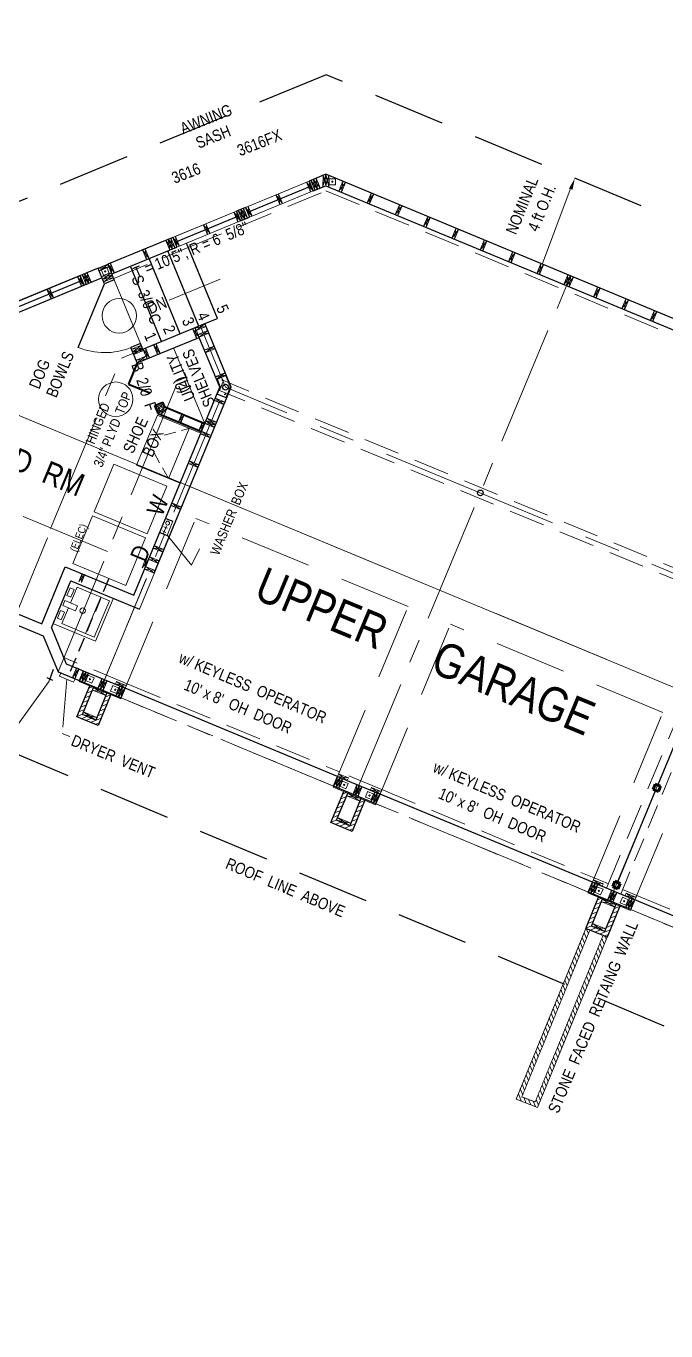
# Model space of a CAD drawing. Header units: inches. Extents: x 279 to 11006, y 233 to 7807.
# Drawn here: x 3636 to 3970, y 1346 to 2027 of the extents above; entities that cross this region are included whole.
import ezdxf

# ---------------------------------------------------------------- set-up
doc = ezdxf.new("R2010")
doc.units = ezdxf.units.IN
doc.header["$MEASUREMENT"] = 0
doc.linetypes.add('CENTER', pattern=[2, 1.25, -0.25, 0.25, -0.25])
doc.linetypes.add('HIDDEN', pattern=[0.375, 0.25, -0.125])
for name, color, linetype, lineweight in [('APPLIANCES', 7, 'Continuous', 9), ('BUILT-INS', 6, 'Continuous', 9), ('CONCRETE', 7, 'Continuous', 20), ('DOORS', 7, 'Continuous', 30), ('FOUNDATION', 7, 'HIDDEN', 20), ('GRID', 1, 'CENTER', 20), ('INT WALLS', 7, 'Continuous', 40), ('LAYOUT', 6, 'Continuous', 9), ('MASONRY', 16, 'HIDDEN', 30), ('MILLWORK', 7, 'Continuous', 20), ('PLUMBING', 7, 'Continuous', 20), ('ROOF BEAMS', 3, 'HIDDEN', 30), ('ROOFLINE', 7, 'HIDDEN', 30), ('STEEL', 5, 'Continuous', 9), ('WALL FRAMING', 7, 'Continuous', 30), ('WINDOWS', 5, 'Continuous', 30)]:
    doc.layers.add(name, color=color, linetype=linetype, lineweight=lineweight)
for name, color, linetype in [('LLFOUND', 7, 'Continuous'), ('LLMECH_EQUIP', 7, 'Continuous'), ('LLPLUMBING', 102, 'Continuous'), ('STAIRS', 7, 'Continuous'), ('TEXT', 250, 'Continuous'), ('WALLS', 5, 'Continuous')]:
    doc.layers.add(name, color=color, linetype=linetype)
doc.styles.add('ARCHENT', font='technical.ttf', dxfattribs={"height": 6})
doc.styles.add('ARCHENTLTD', font='technical.ttf', dxfattribs={"height": 0.1875})
doc.dimstyles.new('ARCHENTLTD', dxfattribs={"dimscale": 0.05, "dimtxt": 0.1875, "dimasz": 3, "dimexe": 9, "dimexo": 1, "dimgap": 2.5, "dimtad": 0, "dimdec": 1, "dimzin": 1, "dimdsep": 46, "dimlunit": 4, "dimtxsty": 'ARCHENTLTD', "dimblk": 'ARCHTICK', "dimcen": 6, "dimclrd": 256, "dimclre": 256, "dimclrt": 256, "dimaunit": 1, "dimadec": 0, "dimazin": 0, "dimtfac": 1, "dimtdec": 1, "dimtofl": 0, "dimtmove": 1, "dimatfit": 3, "dimldrblk": 'ARCHTICK', "dimfxl": 1, "dimfrac": 2, "dimtolj": 1, "dimtzin": 0, "dimlwd": 9, "dimlwe": 9, "dimarcsym": 0})
pattern_1 = [(292.444006, (16220.7924, 5792.8756), (1.73297453, 0.71583818), [])]

# ---------------------------------------------------------------- blocks, each defined once
blk = doc.blocks.new('_ArchTick')
at = {"color": 0, "linetype": 'ByBlock', "const_width": 0.15}
blk.add_lwpolyline([(-0.5, -0.5), (0.5, 0.5)], dxfattribs=at)

msp = doc.modelspace()

# ---------------------------------------------------------------- hatches: boundary and pattern name
at = {"layer": 'MASONRY', "lineweight": 9, "ltscale": 75}
h = msp.add_hatch(dxfattribs=at)
h.set_pattern_fill('ANSI31', color=256, scale=15, angle=22.5, style=0)
h.set_pattern_definition([(22.5, (10613.4843, -10186.3128), (0.71753144, -1.73227412), [])])
h.paths.add_polyline_path([(3678.19, 1678.6), (3680.62, 1678.59), (3673.81, 1661.88), (3662.71, 1666.45), (3669.59, 1683.15), (3671.32, 1681.42), (3665.65, 1667.68), (3672.58, 1664.82)])
h = msp.add_hatch(dxfattribs=at)
h.set_pattern_fill('ANSI31', color=256, scale=15, angle=22.5, style=0)
h.set_pattern_definition([(22.5, (10746.095, -10241.4817), (0.71753144, -1.73227412), [])])
h.paths.add_polyline_path([(3810.8, 1623.43), (3813.23, 1623.43), (3806.42, 1606.71), (3795.32, 1611.28), (3802.2, 1627.98), (3803.93, 1626.25), (3798.26, 1612.51), (3805.19, 1609.65)])
h = msp.add_hatch(dxfattribs=at)
h.set_pattern_fill('ANSI31', color=256, scale=15, angle=22.5, style=0)
h.set_pattern_definition([(22.5, (10879.0685, -10296.7516), (0.71753144, -1.73227412), [])])
h.paths.add_polyline_path([(3943.77, 1568.16), (3946.2, 1568.16), (3939.39, 1551.44), (3928.3, 1556.01), (3935.18, 1572.71), (3936.9, 1570.98), (3931.23, 1557.24), (3938.16, 1554.38)])
at = {"layer": 'MASONRY', "linetype": 'Continuous', "lineweight": 9, "ltscale": 150}
h = msp.add_hatch(dxfattribs=at)
h.set_pattern_fill('ANSI31', color=256, scale=15, angle=67.5, style=0)
h.set_pattern_definition(pattern_1)
h.paths.add_polyline_path([(3925.57, 1523.48), (3927.65, 1522.61), (3939.39, 1551.44), (3937.31, 1552.3)])
h.paths.add_polyline_path([(3916.57, 1527.26), (3918.71, 1526.36), (3930.44, 1555.13), (3928.3, 1556.01)])
h = msp.add_hatch(dxfattribs=at)
h.set_pattern_fill('ANSI31', color=256, scale=15, angle=67.5, style=0)
h.set_pattern_definition(pattern_1)
h.paths.add_polyline_path([(3901.93, 1465.43), (3894.94, 1468.09), (3918.71, 1526.36), (3916.57, 1527.26), (3891.92, 1466.83), (3903.18, 1462.54), (3927.65, 1522.61), (3925.57, 1523.48)])
at = {"layer": 'WALL FRAMING', "lineweight": 9, "ltscale": 150}
for points in [[(3795.72, 1945.83, 1), (3796.35, 1945.83, 1)], [(3677.64, 1898.76, 1), (3677.4, 1899.34, 1)], [(3669.26, 1686.12, 1), (3669.89, 1686.12, 1)], [(3682.47, 1680.63, 1), (3683.1, 1680.63, 1)], [(3801.87, 1630.95, 1), (3802.5, 1630.95, 1)], [(3815.08, 1625.46, 1), (3815.71, 1625.46, 1)], [(3934.85, 1575.68, 1), (3935.47, 1575.68, 1)], [(3948.06, 1570.18, 1), (3948.69, 1570.18, 1)]]:
    msp.add_hatch(color=256, dxfattribs=at).paths.add_polyline_path(points)

# ---------------------------------------------------------------- linework, layer by layer
at = {"layer": 'APPLIANCES', "ltscale": 50}
for p, q in [((3671.73, 1773.49), (3682.04, 1798.44)), ((3699.43, 1761.97), (3709.74, 1786.92)), ((3660.58, 1746.54), (3670.89, 1771.49)), ((3688.29, 1735.02), (3698.59, 1759.97))]:
    msp.add_line(p, q, dxfattribs=at)
at = {"layer": 'BUILT-INS', "linetype": 'Continuous', "ltscale": 10}
for p, q in [((3693.89, 1797.85), (3704.73, 1823.99)), ((3710.48, 1790.98), (3721.35, 1817.09))]:
    msp.add_line(p, q, dxfattribs=at)
at = {"layer": 'BUILT-INS', "linetype": 'Continuous', "lineweight": 9, "ltscale": 25}
for p, q in [((3727.4, 1814.59), (3704.68, 1824)), ((3716.57, 1788.45), (3693.85, 1797.87))]:
    msp.add_line(p, q, dxfattribs=at)
at = {"layer": 'BUILT-INS', "linetype": 'HIDDEN', "lineweight": 9, "ltscale": 25}
for p, q in [((3699.31, 1810.92), (3721.35, 1817.09)), ((3710.48, 1790.98), (3699.31, 1810.92))]:
    msp.add_line(p, q, dxfattribs=at)
at = {"layer": 'DOORS', "ltscale": 25}
msp.add_line((3663.37, 1859.37), (3677.2, 1892.6), dxfattribs=at)
at = {"layer": 'DOORS', "linetype": 'HIDDEN', "lineweight": 9, "ltscale": 150}
for p, q in [((3687.97, 1681.44), (3724.78, 1770.11)), ((3835.63, 1724.03), (3724.82, 1770.09)), ((3798.81, 1635.37), (3835.63, 1724.03)), ((3820.98, 1626.16), (3857.79, 1714.82)), ((3968.56, 1668.78), (3857.79, 1714.82)), ((3953.92, 1570.91), (3999.93, 1681.73)), ((3931.75, 1580.12), (3968.56, 1668.78))]:
    msp.add_line(p, q, dxfattribs=at)
at = {"layer": 'DOORS', "linetype": 'Continuous', "ltscale": 150}
for p, q in [((3798.78, 1635.39), (3687.97, 1681.44)), ((3931.75, 1580.12), (3820.94, 1626.17)), ((4064.73, 1524.85), (3953.92, 1570.91))]:
    msp.add_line(p, q, dxfattribs=at)
at = {"layer": 'DOORS', "color": 7, "linetype": 'Continuous', "lineweight": 20, "ltscale": 7.5}
for centre in [(3684.86, 1875.85), (3683.02, 1832.29)]:
    msp.add_circle(centre, 9, dxfattribs=at)
at = {"layer": 'DOORS', "lineweight": 9, "ltscale": 75}
msp.add_arc((3677.2, 1892.6), 36, 247.39715, 292.39715, dxfattribs=at)
at = {"layer": 'FOUNDATION', "lineweight": 20, "ltscale": 75}
for p, q in [((3720.86, 1911.42), (3792.69, 1941.07)), ((3792.69, 1941.07), (4009.18, 1851.08)), ((3688.93, 1683.75), (3655.9, 1697.48)), ((3687.97, 1681.44), (3688.93, 1683.75)), ((3798.78, 1635.39), (3799.74, 1637.7)), ((3821.9, 1628.48), (3799.74, 1637.7)), ((3820.94, 1626.17), (3821.9, 1628.48)), ((3931.75, 1580.12), (3932.71, 1582.43)), ((3931.8, 1580.1), (3932.76, 1582.41)), ((3932.71, 1582.43), (3940.1, 1579.36)), ((3954.88, 1573.21), (3947.49, 1576.28)), ((3948.84, 1573.02), (3949.41, 1574.4)), ((3953.92, 1570.91), (3954.88, 1573.21)), ((3953.92, 1570.91), (3954.88, 1573.21))]:
    msp.add_line(p, q, dxfattribs=at)
at = {"layer": 'FOUNDATION', "linetype": 'HIDDEN', "lineweight": 9, "ltscale": 75}
for p, q in [((3682.01, 1895.38), (3720.86, 1911.42)), ((3939.14, 1577.05), (4028.53, 1792.11)), ((3688.93, 1683.75), (3799.74, 1637.7)), ((3821.9, 1628.48), (3932.71, 1582.43)), ((3954.88, 1573.21), (4065.69, 1527.16))]:
    msp.add_line(p, q, dxfattribs=at)
at = {"layer": 'FOUNDATION', "ltscale": 50}
msp.add_line((3946.53, 1573.98), (4037.2, 1792.11), dxfattribs=at)
at = {"layer": 'FOUNDATION', "lineweight": 20, "ltscale": 50}
for p, q in [((3685.86, 1676.36), (3796.67, 1630.31)), ((3818.83, 1621.1), (3929.64, 1575.04)), ((3951.81, 1565.83), (4062.62, 1519.77))]:
    msp.add_line(p, q, dxfattribs=at)
at = {"layer": 'FOUNDATION', "lineweight": 20, "ltscale": 1.5}
for p, q in [((3894.94, 1468.09), (3930.44, 1555.13)), ((3937.31, 1552.3), (3901.93, 1465.43)), ((3901.93, 1465.43), (3894.94, 1468.09))]:
    msp.add_line(p, q, dxfattribs=at)
at = {"layer": 'FOUNDATION', "color": 7, "linetype": 'Continuous', "lineweight": 9, "ltscale": 25}
msp.add_solid([(3919.51, 1942.3), (3922.6, 1947.54), (3921.37, 1941.58)], dxfattribs=at)
at = {"layer": 'GRID', "ltscale": 50}
for p, q in [((3623.25, 1879.78), (3792.7, 1949.72)), ((3792.7, 1949.72), (4009.18, 1859.74)), ((3685.95, 1853.76), (3727, 1870.71)), ((3740.29, 1838.6), (3727, 1870.71)), ((3542.41, 1809.38), (3678.76, 1752.79)), ((3652.85, 1690.09), (4103.25, 1502.88)), ((3907.48, 1584.25), (3918.56, 1579.64)), ((3918.56, 1579.64), (3929.64, 1575.04))]:
    msp.add_line(p, q, dxfattribs=at)
at = {"layer": 'GRID', "linetype": 'CENTER', "lineweight": 20, "ltscale": 50}
for p, q in [((3807.75, 1625.7), (3920.37, 1896.66)), ((3648.94, 1764.72), (3685.95, 1853.76)), ((3940.72, 1570.43), (3942.84, 1575.51))]:
    msp.add_line(p, q, dxfattribs=at)
at = {"layer": 'GRID', "ltscale": 75}
for p, q in [((3942.83, 1575.51), (4071.77, 1885.71)), ((4326.42, 1595), (3740.29, 1838.6))]:
    msp.add_line(p, q, dxfattribs=at)
at = {"layer": 'GRID', "linetype": 'CENTER', "lineweight": 9, "ltscale": 50}
for p, q in [((3652.94, 1689.99), (3718.11, 1847.76)), ((3675.12, 1680.83), (3740.29, 1838.6)), ((3675.14, 1680.88), (3740.29, 1838.6)), ((3623.84, 1702.16), (3649.29, 1764.42))]:
    msp.add_line(p, q, dxfattribs=at)
at = {"layer": 'INT WALLS', "ltscale": 75}
for p, q in [((3694.25, 1851.23), (3689.65, 1840.15)), ((3689.65, 1840.15), (3700.73, 1835.55)), ((3708.56, 1828.33), (3729.5, 1819.68)), ((3705.11, 1824.88), (3727.78, 1815.52))]:
    msp.add_line(p, q, dxfattribs=at)
at = {"layer": 'INT WALLS', "ltscale": 50}
msp.add_line((3703.4, 1829.05), (3707.56, 1830.76), dxfattribs=at)
at = {"layer": 'INT WALLS', "linetype": 'Continuous', "ltscale": 25}
for p, q in [((3705.11, 1824.88), (3703.4, 1829.05)), ((3708.56, 1828.33), (3707.56, 1830.76))]:
    msp.add_line(p, q, dxfattribs=at)
at = {"layer": 'LAYOUT', "color": 6, "linetype": 'CENTER', "lineweight": 5, "ltscale": 250}
for p, q in [((1688.03, 2631.06), (3956.97, 1689.05)), ((3241.82, 1985.96), (4783.42, 1345.93))]:
    msp.add_line(p, q, dxfattribs=at)
at = {"layer": 'LLFOUND', "color": 5, "linetype": 'Continuous'}
for p, q in [((3740.48, 1844.66), (3735.9, 1842.77)), ((3735.9, 1842.77), (3737.6, 1838.65)), ((3740.48, 1844.66), (3742.97, 1838.59)), ((3736.04, 1834.91), (3737.6, 1838.65)), ((3740.64, 1833.03), (3736.04, 1834.91)), ((3740.63, 1833.01), (3742.97, 1838.59))]:
    msp.add_line(p, q, dxfattribs=at)
at = {"layer": 'LLFOUND', "color": 5, "linetype": 'Continuous', "const_width": 0.5}
for points in [[(3738.67, 1842.56, -1), (3738.86, 1842.1, -1)], [(3739.97, 1835.1, -1), (3740.16, 1834.64, -1)]]:
    msp.add_lwpolyline(points, format="xyb", close=True, dxfattribs=at)
at = {"layer": 'LLMECH_EQUIP', "linetype": 'HIDDEN', "ltscale": 30}
msp.add_line((3679.41, 1738.71), (3658.36, 1687.87), dxfattribs=at)
at = {"layer": 'LLMECH_EQUIP', "linetype": 'Continuous', "lineweight": 20, "ltscale": 25}
for p, q in [((3654.39, 1689.45), (3653.66, 1687.68)), ((3653.66, 1687.68), (3661.05, 1684.62)), ((3661.78, 1686.39), (3661.05, 1684.62))]:
    msp.add_line(p, q, dxfattribs=at)
at = {"layer": 'LLPLUMBING', "color": 5, "linetype": 'Continuous', "lineweight": 9, "ltscale": 175}
for p, q in [((3708.19, 1765.67), (3710.04, 1764.92)), ((3708.74, 1764.37), (3709.49, 1766.22)), ((3707.34, 1763.52), (3709.19, 1762.77)), ((3707.89, 1762.21), (3708.64, 1764.07))]:
    msp.add_line(p, q, dxfattribs=at)
at = {"layer": 'LLPLUMBING', "color": 5, "linetype": 'Continuous', "ltscale": 175}
for p, q in [((3709.12, 1770.11), (3712.82, 1768.58)), ((3706.06, 1762.72), (3709.81, 1761.17))]:
    msp.add_line(p, q, dxfattribs=at)
at = {"layer": 'LLPLUMBING', "color": 5, "linetype": 'Continuous', "lineweight": 20, "ltscale": 175}
msp.add_line((3709.81, 1761.17), (3712.82, 1768.59), dxfattribs=at)
at = {"layer": 'LLPLUMBING', "color": 5, "linetype": 'Continuous', "lineweight": 30, "ltscale": 25}
for p, q in [((3650.41, 1691.26), (3648.2, 1685.2)), ((3647.03, 1686.99), (3650.1, 1685.69))]:
    msp.add_line(p, q, dxfattribs=at)
at = {"layer": 'LLPLUMBING', "color": 5, "linetype": 'Continuous', "lineweight": 9, "ltscale": 175}
msp.add_circle((3710.09, 1767.63), 1, dxfattribs=at)
at = {"layer": 'MASONRY', "linetype": 'Continuous', "lineweight": 30, "ltscale": 1.5}
for p, q in [((3662.71, 1666.45), (3669.42, 1682.72)), ((3680.43, 1678.14), (3673.81, 1661.88)), ((3673.81, 1661.88), (3662.71, 1666.45)), ((3795.32, 1611.28), (3802.02, 1627.54)), ((3813.04, 1622.96), (3806.42, 1606.71)), ((3806.42, 1606.71), (3795.32, 1611.28)), ((3928.3, 1556.01), (3935, 1572.27)), ((3946.01, 1567.69), (3939.39, 1551.44)), ((3939.39, 1551.44), (3928.3, 1556.01))]:
    msp.add_line(p, q, dxfattribs=at)
at = {"layer": 'MASONRY', "linetype": 'Continuous', "lineweight": 20, "ltscale": 1.5}
for p, q in [((3891.92, 1466.83), (3928.3, 1556.01)), ((3939.39, 1551.44), (3903.18, 1462.54)), ((3903.18, 1462.54), (3891.92, 1466.83))]:
    msp.add_line(p, q, dxfattribs=at)
at = {"layer": 'MILLWORK', "ltscale": 50}
msp.add_line((3729.5, 1819.68), (3713.2, 1859.06), dxfattribs=at)
at = {"layer": 'MILLWORK', "ltscale": 75}
for p, q in [((3682.04, 1798.44), (3709.74, 1786.92)), ((3670.89, 1771.49), (3698.59, 1759.97)), ((3671.73, 1773.49), (3699.43, 1761.97)), ((3660.58, 1746.54), (3688.29, 1735.02))]:
    msp.add_line(p, q, dxfattribs=at)
at = {"layer": 'PLUMBING', "linetype": 'Continuous', "lineweight": 9, "ltscale": 0.25}
for p, q in [((3659.62, 1737.44), (3679.44, 1729.21)), ((3659.37, 1726.02), (3662.86, 1734.26)), ((3662.86, 1734.26), (3679.78, 1727.09)), ((3654.82, 1715.27), (3658.3, 1723.47)), ((3675.31, 1728.99), (3667.27, 1710)), ((3679.78, 1727.09), (3671.74, 1708.11)), ((3681.76, 1728.06), (3672.39, 1705.92)), ((3672.39, 1705.92), (3650.24, 1715.29)), ((3671.74, 1708.11), (3654.82, 1715.27))]:
    msp.add_line(p, q, dxfattribs=at)
at = {"layer": 'PLUMBING', "lineweight": 9, "ltscale": 12}
for points in [[(3659.57, 1729.04), (3657.59, 1729.88), (3659.27, 1733.83), (3661.25, 1733)], [(3661.95, 1721.82), (3655.36, 1724.61), (3656.48, 1727.24), (3663.07, 1724.45)], [(3654.55, 1717.18), (3652.57, 1718.02), (3654.25, 1721.97), (3656.22, 1721.13)]]:
    msp.add_lwpolyline(points, close=True, dxfattribs=at)
at = {"layer": 'PLUMBING', "linetype": 'Continuous', "lineweight": 9, "ltscale": 0.25}
msp.add_circle((3665.77, 1721.89), 1.43, dxfattribs=at)
at = {"layer": 'ROOF BEAMS', "lineweight": 20, "ltscale": 75}
for p, q in [((3737.16, 1836.92), (3739.28, 1842.01)), ((4142.04, 1674.61), (3739.27, 1842)), ((4139.94, 1669.52), (3737.16, 1836.92))]:
    msp.add_line(p, q, dxfattribs=at)
at = {"layer": 'ROOFLINE', "linetype": 'HIDDEN', "ltscale": 150}
for p, q in [((3792.76, 2001.68), (3619.15, 1930.05)), ((4009.2, 1911.72), (3792.76, 2001.68)), ((3623.37, 1650.46), (4100.69, 1449.9))]:
    msp.add_line(p, q, dxfattribs=at)
at = {"layer": 'STAIRS', "color": 7, "linetype": 'Continuous', "ltscale": 25}
for p, q in [((3726.38, 1870.45), (3710.19, 1909.74)), ((3736.09, 1874.45), (3719.9, 1913.74)), ((3706.97, 1862.45), (3690.78, 1901.72)), ((3716.68, 1866.45), (3700.49, 1905.73))]:
    msp.add_line(p, q, dxfattribs=at)
at = {"layer": 'STAIRS', "color": 7, "lineweight": 20, "ltscale": 75}
msp.add_line((3696, 1861.43), (3682.26, 1894.7), dxfattribs=at)
at = {"layer": 'STAIRS', "color": 7, "linetype": 'Continuous', "ltscale": 50}
msp.add_line((3729.55, 1871.76), (3736.09, 1874.45), dxfattribs=at)
at = {"layer": 'STEEL', "color": 5, "lineweight": 25, "ltscale": 150}
for p, q in [((3984.58, 1675.95), (3965.86, 1630.91)), ((3964.71, 1628.14), (3944.85, 1580.12))]:
    msp.add_line(p, q, dxfattribs=at)
at = {"layer": 'STEEL', "linetype": 'Continuous', "lineweight": 60, "ltscale": 90}
for p, q in [((3964.6, 1631.42), (3963.47, 1628.64)), ((3964.6, 1631.42), (3963.47, 1628.64)), ((3963.47, 1628.64), (3966.25, 1627.52)), ((3963.47, 1628.64), (3966.25, 1627.52)), ((3967.38, 1630.3), (3964.6, 1631.42)), ((3967.38, 1630.3), (3964.6, 1631.42)), ((3966.25, 1627.52), (3967.38, 1630.3)), ((3966.25, 1627.52), (3967.38, 1630.3)), ((3943.46, 1580.69), (3942.34, 1577.91)), ((3943.46, 1580.69), (3942.34, 1577.91)), ((3946.24, 1579.56), (3943.46, 1580.69)), ((3946.24, 1579.56), (3943.46, 1580.69)), ((3942.34, 1577.91), (3945.12, 1576.78)), ((3942.34, 1577.91), (3945.12, 1576.78)), ((3945.12, 1576.78), (3946.24, 1579.56)), ((3945.12, 1576.78), (3946.24, 1579.56))]:
    msp.add_line(p, q, dxfattribs=at)
at = {"layer": 'STEEL', "lineweight": 30, "ltscale": 75}
for centre in [(3740.29, 1838.6), (3873.29, 1783.37)]:
    msp.add_circle(centre, 1.5, dxfattribs=at)
at = {"layer": 'WALL FRAMING', "lineweight": 9, "ltscale": 150}
for p, q in [((3791.17, 1943.16), (3792.7, 1949.72)), ((3792.68, 1943.78), (3791.19, 1949.1)), ((3794.19, 1949.09), (3792.68, 1943.78)), ((3792.7, 1949.72), (3794.17, 1943.15)), ((3786.05, 1941.03), (3782.57, 1945.54)), ((3783.95, 1946.11), (3784.66, 1940.49)), ((3788.37, 1941.99), (3784.88, 1946.5)), ((3789.75, 1942.56), (3786.27, 1947.07)), ((3786.27, 1947.07), (3786.98, 1941.41)), ((3786.98, 1941.41), (3788.37, 1941.99)), ((3787.65, 1947.64), (3788.37, 1941.99)), ((3802.87, 1945.49), (3799.37, 1940.99)), ((3800.76, 1940.41), (3801.48, 1946.07)), ((3770.11, 1934.45), (3766.62, 1938.96)), ((3768.01, 1939.53), (3768.71, 1933.91)), ((3817.64, 1939.35), (3814.15, 1934.85)), ((3815.53, 1934.27), (3816.26, 1939.93)), ((3748.16, 1925.39), (3744.67, 1929.89)), ((3746.06, 1930.47), (3746.76, 1924.84)), ((3750.47, 1926.34), (3746.98, 1930.85)), ((3751.85, 1926.92), (3748.37, 1931.43)), ((3748.37, 1931.43), (3749.08, 1925.77)), ((3749.75, 1932), (3750.46, 1926.35)), ((3754.17, 1927.84), (3750.69, 1932.35)), ((3752.07, 1932.92), (3752.78, 1927.3)), ((3832.42, 1933.21), (3828.92, 1928.71)), ((3830.31, 1928.13), (3831.03, 1933.79)), ((3845.08, 1921.99), (3845.81, 1927.65)), ((3732.23, 1918.79), (3728.74, 1923.29)), ((3730.13, 1923.87), (3730.83, 1918.24)), ((3847.19, 1927.07), (3843.7, 1922.57)), ((3861.97, 1920.93), (3858.47, 1916.42)), ((3859.86, 1915.85), (3860.58, 1921.5)), ((3712.57, 1910.7), (3709.08, 1915.21)), ((3713.96, 1911.27), (3710.47, 1915.78)), ((3710.47, 1915.78), (3711.18, 1910.13)), ((3711.86, 1916.35), (3712.57, 1910.7)), ((3716.27, 1912.22), (3712.78, 1916.72)), ((3714.17, 1917.29), (3714.87, 1911.67)), ((3876.74, 1914.79), (3873.25, 1910.28)), ((3874.63, 1909.71), (3875.36, 1915.36)), ((3700.5, 1905.71), (3697.01, 1910.22)), ((3698.4, 1910.79), (3699.1, 1905.17)), ((3891.52, 1908.65), (3888.02, 1904.14)), ((3889.41, 1903.57), (3890.13, 1909.22)), ((3673.91, 1900.61), (3679.56, 1901.32)), ((3678.99, 1902.71), (3674.48, 1899.23)), ((3682.45, 1898.26), (3678.96, 1902.77)), ((3680.35, 1903.35), (3681.06, 1897.69)), ((3906.29, 1902.51), (3902.8, 1898)), ((3904.18, 1897.43), (3904.91, 1903.08)), ((3666.59, 1891.68), (3663.1, 1896.19)), ((3664.49, 1896.76), (3665.19, 1891.14)), ((3668.9, 1892.63), (3665.42, 1897.15)), ((3670.29, 1893.21), (3666.8, 1897.72)), ((3666.8, 1897.72), (3667.52, 1892.06)), ((3668.19, 1898.29), (3668.9, 1892.63)), ((3675.68, 1896.3), (3681.34, 1897.01)), ((3680.77, 1898.4), (3676.25, 1894.91)), ((3676.25, 1894.91), (3681.91, 1895.63)), ((3681.34, 1897.01), (3676.83, 1893.53)), ((3920.39, 1896.73), (3916.89, 1892.22)), ((3918.28, 1891.65), (3919, 1897.3)), ((3921.82, 1896.07), (3918.32, 1891.56)), ((3919.71, 1890.99), (3920.43, 1896.64)), ((3650.65, 1885.1), (3647.16, 1889.61)), ((3648.55, 1890.18), (3649.25, 1884.55)), ((3667.52, 1892.06), (3668.9, 1892.63)), ((3935.84, 1890.23), (3932.35, 1885.72)), ((3933.73, 1885.15), (3934.46, 1890.8)), ((3950.62, 1884.08), (3947.12, 1879.58)), ((3948.51, 1879), (3949.23, 1884.66)), ((3965.39, 1877.94), (3961.9, 1873.44)), ((3963.28, 1872.86), (3964, 1878.52)), ((3726.55, 1864.61), (3723.07, 1869.12)), ((3724.45, 1869.69), (3725.16, 1864.06)), ((3724.49, 1869.59), (3730.15, 1870.3)), ((3729.57, 1871.69), (3725.06, 1868.21)), ((3725.92, 1866.14), (3731.57, 1866.85)), ((3731.05, 1868.12), (3726.54, 1864.63)), ((3696.39, 1860.49), (3691.88, 1857.01)), ((3706.25, 1856.17), (3702.77, 1860.67)), ((3704.15, 1861.25), (3704.86, 1855.62)), ((3734.17, 1859.98), (3729.65, 1856.49)), ((3691.31, 1858.4), (3696.96, 1859.11)), ((3691.88, 1857.01), (3697.53, 1857.72)), ((3696.96, 1859.11), (3692.45, 1855.62)), ((3693.69, 1852.63), (3699.34, 1853.34)), ((3698.77, 1854.72), (3694.26, 1851.24)), ((3700.73, 1853.95), (3697.25, 1858.45)), ((3698.63, 1859.03), (3699.34, 1853.4)), ((3729.03, 1858), (3734.69, 1858.71)), ((3739.91, 1846.04), (3735.39, 1842.56)), ((3734.77, 1844.06), (3740.43, 1844.78)), ((3739.64, 1829.44), (3735.15, 1832.93)), ((3703.78, 1828.12), (3708.51, 1828.45)), ((3707.94, 1829.84), (3704.35, 1826.73)), ((3734.57, 1831.55), (3740.22, 1830.83)), ((3718.74, 1824.12), (3715.63, 1820.54)), ((3717.02, 1819.97), (3717.36, 1824.7)), ((3729.48, 1819.68), (3726.37, 1816.1)), ((3727.75, 1815.52), (3728.09, 1820.25)), ((3729.5, 1819.68), (3735.15, 1818.96)), ((3734.57, 1817.57), (3730.08, 1821.06)), ((3730.1, 1821.04), (3735.75, 1820.32)), ((3735.17, 1818.94), (3730.68, 1822.43)), ((3727.15, 1814.17), (3732.8, 1813.45)), ((3732.22, 1812.06), (3727.73, 1815.55)), ((3720.89, 1798.82), (3726.54, 1798.1)), ((3725.97, 1796.71), (3721.47, 1800.2)), ((3716.76, 1774.64), (3712.27, 1778.13)), ((3711.69, 1776.74), (3717.34, 1776.02)), ((3702.49, 1754.49), (3708.13, 1753.77)), ((3707.56, 1752.38), (3703.07, 1755.87)), ((3700.19, 1748.69), (3696.75, 1744.32)), ((3698.13, 1743.74), (3698.8, 1749.26)), ((3703.14, 1741.46), (3698.65, 1744.95)), ((3700.21, 1748.64), (3705.86, 1747.92)), ((3705.28, 1746.54), (3700.79, 1750.03)), ((3666.88, 1740.74), (3663.77, 1737.16)), ((3665.16, 1736.59), (3665.5, 1741.32)), ((3698.07, 1743.57), (3703.72, 1742.85)), ((3663.88, 1691.53), (3660.38, 1687.03)), ((3661.77, 1686.45), (3662.49, 1692.11)), ((3667.56, 1689.99), (3664.06, 1685.48)), ((3666.17, 1690.56), (3665.44, 1684.91)), ((3665.44, 1684.91), (3668.94, 1689.41)), ((3666.83, 1684.33), (3667.56, 1689.99)), ((3677.19, 1685.94), (3673.7, 1681.43)), ((3675.08, 1680.86), (3675.81, 1686.51)), ((3678.6, 1685.36), (3675.11, 1680.86)), ((3676.5, 1680.28), (3677.22, 1685.94)), ((3682.89, 1683.56), (3688.55, 1682.83)), ((3683.47, 1684.94), (3687.97, 1681.44)), ((3685.22, 1682.64), (3684.48, 1676.94)), ((3670.93, 1680.42), (3678.42, 1678.95)), ((3677.85, 1677.57), (3671.5, 1681.81)), ((3686.6, 1682.07), (3683.09, 1677.53)), ((3687.99, 1681.49), (3684.48, 1676.94)), ((3685.88, 1676.41), (3686.6, 1682.07)), ((3666.22, 1669.07), (3672.58, 1664.83)), ((3673.14, 1666.21), (3665.65, 1667.68)), ((3800.16, 1634.81), (3796.67, 1630.31)), ((3798.78, 1635.39), (3798.05, 1629.73)), ((3804.43, 1634.66), (3798.78, 1635.39)), ((3803.86, 1633.28), (3799.35, 1636.77)), ((3799.44, 1629.16), (3800.16, 1634.81)), ((3798.05, 1629.73), (3801.55, 1634.24)), ((3810.17, 1630.51), (3806.68, 1626.01)), ((3808.06, 1625.43), (3808.79, 1631.09)), ((3811.67, 1630.07), (3808.17, 1625.57)), ((3809.56, 1624.99), (3810.28, 1630.65)), ((3815.91, 1628.27), (3821.57, 1627.54)), ((3816.49, 1629.65), (3820.99, 1626.15)), ((3803.53, 1625.25), (3811.03, 1623.78)), ((3810.45, 1622.4), (3804.11, 1626.64)), ((3819.56, 1626.75), (3816.06, 1622.25)), ((3818.17, 1627.33), (3817.45, 1621.67)), ((3817.45, 1621.67), (3820.94, 1626.17)), ((3818.83, 1621.1), (3819.56, 1626.75)), ((3805.75, 1611.04), (3798.26, 1612.51)), ((3798.83, 1613.89), (3805.19, 1609.65)), ((3936.88, 1577.99), (3932.38, 1581.48)), ((3933.14, 1579.54), (3929.64, 1575.04)), ((3931.75, 1580.12), (3931.03, 1574.46)), ((3931.03, 1574.46), (3934.52, 1578.97)), ((3937.46, 1579.37), (3931.8, 1580.1)), ((3932.41, 1573.89), (3933.14, 1579.54)), ((3943.14, 1575.41), (3939.65, 1570.9)), ((3941.03, 1570.33), (3941.76, 1575.98)), ((3944.53, 1574.68), (3941.03, 1570.17)), ((3942.42, 1569.6), (3943.14, 1575.25)), ((3953.92, 1570.91), (3949.41, 1574.4)), ((3936.51, 1569.98), (3944.01, 1568.51)), ((3943.43, 1567.13), (3937.08, 1571.37)), ((3954.49, 1572.29), (3948.84, 1573.02)), ((3952.53, 1571.48), (3949.04, 1566.98)), ((3951.15, 1572.06), (3950.42, 1566.4)), ((3950.42, 1566.4), (3953.92, 1570.91)), ((3951.81, 1565.83), (3952.53, 1571.48)), ((3938.73, 1555.77), (3931.23, 1557.24)), ((3931.81, 1558.62), (3938.16, 1554.38))]:
    msp.add_line(p, q, dxfattribs=at)
at = {"layer": 'WALL FRAMING', "lineweight": 20, "ltscale": 150}
for p, q in [((3791.19, 1949.1), (3791.17, 1943.16)), ((3792.7, 1949.72), (3792.68, 1943.78)), ((3794.19, 1949.09), (3794.17, 1943.15)), ((3663.87, 1685.02), (3664.06, 1685.48)), ((3683.47, 1684.94), (3682.89, 1683.56)), ((3685.68, 1675.95), (3685.88, 1676.41)), ((3796.48, 1629.85), (3796.67, 1630.31)), ((3804.43, 1634.66), (3803.86, 1633.28)), ((3816.49, 1629.65), (3815.91, 1628.27)), ((3818.64, 1620.63), (3818.83, 1621.1)), ((3929.45, 1574.58), (3929.64, 1575.04)), ((3937.46, 1579.37), (3936.88, 1577.99)), ((3954.49, 1572.29), (3953.92, 1570.91)), ((3951.61, 1565.37), (3951.81, 1565.83))]:
    msp.add_line(p, q, dxfattribs=at)
at = {"layer": 'WALL FRAMING', "linetype": 'HIDDEN', "lineweight": 20, "ltscale": 25}
for p, q in [((3784.66, 1940.49), (3782.56, 1945.57)), ((3768.71, 1933.9), (3766.61, 1938.98)), ((3770.1, 1934.48), (3768, 1939.56)), ((3746.76, 1924.84), (3744.66, 1929.92)), ((3754.16, 1927.87), (3752.06, 1932.95)), ((3730.83, 1918.24), (3728.73, 1923.32)), ((3732.22, 1918.81), (3730.12, 1923.89)), ((3716.26, 1912.24), (3714.16, 1917.32)), ((3665.2, 1891.13), (3663.09, 1896.21)), ((3649.25, 1884.55), (3647.15, 1889.63)), ((3650.64, 1885.13), (3648.54, 1890.21))]:
    msp.add_line(p, q, dxfattribs=at)
at = {"layer": 'WALL FRAMING', "lineweight": 20, "ltscale": 75}
for p, q in [((3784.88, 1946.5), (3786.98, 1941.41)), ((3786.27, 1947.07), (3788.37, 1941.99)), ((3787.65, 1947.64), (3789.75, 1942.56)), ((3799.37, 1940.98), (3801.48, 1946.07)), ((3800.76, 1940.41), (3802.87, 1945.49)), ((3814.15, 1934.84), (3816.26, 1939.93)), ((3815.53, 1934.27), (3817.64, 1939.35)), ((3746.98, 1930.85), (3749.08, 1925.77)), ((3748.37, 1931.43), (3750.47, 1926.34)), ((3749.75, 1932), (3751.85, 1926.91)), ((3828.92, 1928.7), (3831.03, 1933.79)), ((3830.31, 1928.12), (3832.42, 1933.21)), ((3843.7, 1922.56), (3845.81, 1927.65)), ((3845.08, 1921.98), (3847.19, 1927.07)), ((3858.47, 1916.42), (3860.58, 1921.5)), ((3859.86, 1915.84), (3861.97, 1920.93)), ((3709.08, 1915.21), (3711.18, 1910.13)), ((3710.47, 1915.78), (3712.57, 1910.7)), ((3711.86, 1916.36), (3713.96, 1911.27)), ((3873.25, 1910.28), (3875.36, 1915.36)), ((3874.63, 1909.7), (3876.74, 1914.79)), ((3888.02, 1904.14), (3890.13, 1909.22)), ((3889.41, 1903.56), (3891.52, 1908.65)), ((3678.99, 1902.71), (3673.9, 1900.61)), ((3679.56, 1901.32), (3674.48, 1899.23)), ((3680.35, 1903.35), (3682.45, 1898.26)), ((3902.79, 1898), (3904.91, 1903.08)), ((3904.18, 1897.42), (3906.29, 1902.51)), ((3665.42, 1897.15), (3667.52, 1892.06)), ((3666.8, 1897.72), (3668.9, 1892.63)), ((3668.19, 1898.29), (3670.29, 1893.21)), ((3680.77, 1898.4), (3675.68, 1896.3)), ((3681.34, 1897.01), (3676.25, 1894.91)), ((3681.91, 1895.62), (3676.82, 1893.53)), ((3916.89, 1892.22), (3919, 1897.3)), ((3918.28, 1891.64), (3920.39, 1896.73)), ((3918.32, 1891.56), (3920.43, 1896.64)), ((3919.71, 1890.98), (3921.82, 1896.07)), ((3932.34, 1885.71), (3934.46, 1890.8)), ((3933.73, 1885.14), (3935.84, 1890.23)), ((3947.12, 1879.57), (3949.23, 1884.66)), ((3948.5, 1879), (3950.62, 1884.08)), ((3961.89, 1873.43), (3964, 1878.52)), ((3963.28, 1872.86), (3965.39, 1877.94)), ((3729.55, 1871.75), (3724.46, 1869.65)), ((3730.15, 1870.31), (3725.06, 1868.21)), ((3731.03, 1868.18), (3725.94, 1866.08)), ((3731.62, 1866.73), (3726.54, 1864.63)), ((3696.39, 1860.49), (3691.31, 1858.4)), ((3734.14, 1860.04), (3729.06, 1857.94)), ((3696.96, 1859.11), (3691.88, 1857.01)), ((3697.54, 1857.72), (3692.45, 1855.62)), ((3698.77, 1854.72), (3693.69, 1852.62)), ((3699.35, 1853.34), (3694.26, 1851.24)), ((3734.74, 1858.59), (3729.65, 1856.49)), ((3739.88, 1846.1), (3734.8, 1844)), ((3740.48, 1844.66), (3735.39, 1842.56)), ((3703.78, 1828.12), (3707.94, 1829.84)), ((3704.35, 1826.73), (3708.51, 1828.45)), ((3715.7, 1820.5), (3717.43, 1824.66)), ((3717.02, 1819.97), (3718.74, 1824.13)), ((3726.44, 1816.05), (3728.16, 1820.22)), ((3695.36, 1722.76), (3728.2, 1801.83)), ((3696.75, 1744.31), (3698.8, 1749.26)), ((3698.13, 1743.73), (3700.19, 1748.69)), ((3663.77, 1737.16), (3665.5, 1741.32)), ((3665.16, 1736.58), (3666.88, 1740.74)), ((3660.38, 1687.02), (3662.49, 1692.11)), ((3661.77, 1686.44), (3663.88, 1691.53)), ((3665.44, 1684.91), (3667.56, 1689.99)), ((3666.83, 1684.33), (3668.94, 1689.41)), ((3685.69, 1675.95), (3663.87, 1685.02)), ((3673.7, 1681.42), (3675.81, 1686.51)), ((3675.05, 1680.77), (3677.16, 1685.85)), ((3675.14, 1680.93), (3677.25, 1686.02)), ((3676.49, 1680.27), (3678.6, 1685.36)), ((3683.09, 1677.53), (3685.22, 1682.64)), ((3683.47, 1684.94), (3688.55, 1682.83)), ((3684.48, 1676.94), (3686.6, 1682.07)), ((3798.05, 1629.73), (3800.16, 1634.81)), ((3804.43, 1634.66), (3799.35, 1636.77)), ((3818.64, 1620.63), (3796.48, 1629.85)), ((3799.44, 1629.16), (3801.55, 1634.24)), ((3806.68, 1626), (3808.79, 1631.09)), ((3808.06, 1625.42), (3810.17, 1630.51)), ((3808.17, 1625.56), (3810.28, 1630.65)), ((3809.55, 1624.99), (3811.67, 1630.07)), ((3816.49, 1629.65), (3821.57, 1627.54)), ((3816.06, 1622.25), (3818.17, 1627.33)), ((3817.45, 1621.67), (3819.56, 1626.75)), ((3937.46, 1579.37), (3932.38, 1581.48)), ((3951.61, 1565.37), (3929.45, 1574.58)), ((3931.03, 1574.46), (3933.14, 1579.54)), ((3932.41, 1573.89), (3934.52, 1578.97)), ((3939.65, 1570.89), (3941.76, 1575.98)), ((3941.03, 1570.32), (3943.14, 1575.41)), ((3941.03, 1570.17), (3943.14, 1575.25)), ((3942.41, 1569.59), (3944.53, 1574.68)), ((3954.49, 1572.29), (3949.41, 1574.4)), ((3949.04, 1566.98), (3951.15, 1572.06)), ((3950.42, 1566.4), (3952.53, 1571.48))]:
    msp.add_line(p, q, dxfattribs=at)
at = {"layer": 'WALL FRAMING', "color": 9, "linetype": 'Continuous', "lineweight": 5, "ltscale": 150}
for p, q in [((3797.71, 1944.26), (3794.18, 1944.27)), ((3797.67, 1947.39), (3794.19, 1947.4)), ((3794.39, 1944.27), (3794.4, 1947.4)), ((3797.71, 1944.26), (3797.67, 1947.39)), ((3678.31, 1901.2), (3675.45, 1899.96)), ((3678.31, 1901.2), (3679.67, 1897.94)), ((3675.45, 1899.96), (3676.79, 1896.74)), ((3679.59, 1898.14), (3676.7, 1896.94)), ((3670.49, 1684.05), (3667.27, 1685.39)), ((3668.67, 1688.19), (3667.47, 1685.31)), ((3671.73, 1686.92), (3668.47, 1688.28)), ((3671.73, 1686.92), (3670.49, 1684.05)), ((3681.49, 1682.86), (3680.33, 1679.96)), ((3681.49, 1682.86), (3684.75, 1681.51)), ((3680.33, 1679.96), (3683.55, 1678.62)), ((3684.55, 1681.59), (3683.35, 1678.71)), ((3803.1, 1628.88), (3799.88, 1630.22)), ((3801.27, 1633.02), (3800.08, 1630.13)), ((3804.33, 1631.75), (3801.08, 1633.1)), ((3804.33, 1631.75), (3803.1, 1628.88)), ((3814.45, 1627.55), (3813.29, 1624.64)), ((3813.29, 1624.64), (3816.51, 1623.31)), ((3814.45, 1627.55), (3817.7, 1626.19)), ((3817.5, 1626.27), (3816.3, 1623.39)), ((3936.07, 1573.61), (3932.85, 1574.95)), ((3934.25, 1577.75), (3933.05, 1574.86)), ((3937.31, 1576.48), (3934.05, 1577.83)), ((3937.31, 1576.48), (3936.07, 1573.61)), ((3947.42, 1572.28), (3946.26, 1569.38)), ((3946.26, 1569.38), (3949.48, 1568.04)), ((3947.42, 1572.28), (3950.68, 1570.92)), ((3950.48, 1571), (3949.28, 1568.12))]:
    msp.add_line(p, q, dxfattribs=at)
at = {"layer": 'WALL FRAMING', "lineweight": 9, "ltscale": 50}
for p, q in [((3678.96, 1902.78), (3723.32, 1921.1)), ((3705.11, 1824.88), (3704.35, 1826.73)), ((3704.35, 1826.73), (3706.26, 1826.03)), ((3710.06, 1827.71), (3705.11, 1824.88)), ((3705.74, 1827.31), (3705.11, 1824.88)), ((3706.61, 1824.26), (3708.56, 1828.33)), ((3705.11, 1824.88), (3706.61, 1824.26))]:
    msp.add_line(p, q, dxfattribs=at)
at = {"layer": 'WALL FRAMING', "linetype": 'Continuous', "lineweight": 20, "ltscale": 25}
for p, q in [((3699.11, 1905.16), (3697, 1910.24)), ((3700.49, 1905.74), (3698.39, 1910.82)), ((3725.16, 1864.06), (3723.06, 1869.14)), ((3726.54, 1864.63), (3724.44, 1869.71)), ((3704.86, 1855.62), (3702.76, 1860.7)), ((3706.24, 1856.19), (3704.14, 1861.27)), ((3699.34, 1853.4), (3697.24, 1858.48)), ((3700.72, 1853.97), (3698.62, 1859.05)), ((3706.26, 1826.03), (3705.74, 1827.31))]:
    msp.add_line(p, q, dxfattribs=at)
at = {"layer": 'WALL FRAMING', "color": 7, "lineweight": 20, "ltscale": 75}
for p, q in [((3735.14, 1832.93), (3740.21, 1830.82)), ((3734.57, 1831.55), (3739.64, 1829.44)), ((3729.5, 1819.68), (3734.57, 1817.57)), ((3730.07, 1821.06), (3735.14, 1818.95)), ((3730.67, 1822.42), (3735.74, 1820.32)), ((3727.15, 1814.17), (3732.22, 1812.06)), ((3727.72, 1815.55), (3732.79, 1813.44)), ((3720.89, 1798.82), (3725.97, 1796.71)), ((3721.46, 1800.19), (3726.54, 1798.09)), ((3712.26, 1778.12), (3717.33, 1776.02)), ((3711.69, 1776.74), (3716.76, 1774.64)), ((3702.49, 1754.49), (3707.56, 1752.38)), ((3703.06, 1755.87), (3708.13, 1753.76)), ((3698.64, 1744.95), (3703.71, 1742.84)), ((3700.21, 1748.64), (3705.28, 1746.54)), ((3700.78, 1750.02), (3705.85, 1747.91)), ((3698.07, 1743.57), (3703.14, 1741.46))]:
    msp.add_line(p, q, dxfattribs=at)
at = {"layer": 'WALL FRAMING', "lineweight": 20, "ltscale": 50}
for p, q in [((3708.56, 1828.33), (3705.11, 1824.88)), ((3710.06, 1827.71), (3706.61, 1824.26))]:
    msp.add_line(p, q, dxfattribs=at)
at = {"layer": 'WALL FRAMING', "lineweight": 20, "ltscale": 1.5}
for p, q in [((3677.85, 1677.57), (3670.93, 1680.42)), ((3673.15, 1666.21), (3666.22, 1669.07)), ((3810.46, 1622.39), (3803.53, 1625.25)), ((3805.76, 1611.04), (3798.83, 1613.89)), ((3943.43, 1567.13), (3936.51, 1569.98)), ((3938.73, 1555.77), (3931.81, 1558.62))]:
    msp.add_line(p, q, dxfattribs=at)
at = {"layer": 'WALL FRAMING', "color": 9, "linetype": 'Continuous', "lineweight": 5, "ltscale": 150}
for centre in [(3796.03, 1945.83), (3677.52, 1899.05), (3669.58, 1686.12), (3682.79, 1680.63), (3802.19, 1630.95), (3815.4, 1625.46), (3935.16, 1575.68), (3948.37, 1570.19)]:
    msp.add_circle(centre, 0.312, dxfattribs=at)
at = {"layer": 'WALLS', "color": 4, "ltscale": 75}
for p, q in [((3792.7, 1949.72), (3783.96, 1946.12)), ((4009.18, 1859.74), (3792.7, 1949.72)), ((3783.96, 1946.12), (3786.05, 1941.03)), ((3750.68, 1932.39), (3746.05, 1930.48)), ((3746.06, 1930.47), (3748.16, 1925.39)), ((3750.68, 1932.38), (3752.78, 1927.3)), ((3712.78, 1916.75), (3678.95, 1902.79)), ((3712.78, 1916.74), (3714.88, 1911.65)), ((3673.87, 1900.7), (3623.25, 1879.78)), ((3678.96, 1902.78), (3681.06, 1897.69)), ((3675.97, 1895.62), (3623.91, 1874.1)), ((3664.49, 1896.77), (3666.59, 1891.68)), ((3682.29, 1894.7), (3677.2, 1892.6)), ((3682.29, 1894.7), (3681.06, 1897.69)), ((3696, 1861.41), (3690.92, 1859.32)), ((3656.72, 1744.78), (3692.39, 1729.95)), ((3659.62, 1737.44), (3695.36, 1722.76)), ((3645.22, 1708.8), (3652.96, 1690.04)), ((3652.96, 1690.04), (3685.86, 1676.36)), ((3664.06, 1685.48), (3666.17, 1690.56)), ((3685.86, 1676.37), (3687.97, 1681.44)), ((3796.67, 1630.31), (3798.78, 1635.39)), ((3818.83, 1621.1), (3796.67, 1630.31)), ((3818.83, 1621.1), (3820.94, 1626.17)), ((3929.64, 1575.04), (3931.75, 1580.12)), ((3929.64, 1575.04), (3931.75, 1580.12)), ((3951.81, 1565.83), (3929.64, 1575.04)), ((3951.81, 1565.83), (3953.92, 1570.91)), ((3951.81, 1565.83), (3953.92, 1570.91))]:
    msp.add_line(p, q, dxfattribs=at)
at = {"layer": 'WALLS', "color": 4, "lineweight": 20, "ltscale": 75}
for p, q in [((3783.96, 1946.12), (3750.68, 1932.39)), ((3746.05, 1930.48), (3712.78, 1916.75)), ((3664.49, 1896.77), (3631.21, 1883.04))]:
    msp.add_line(p, q, dxfattribs=at)
at = {"layer": 'WALLS', "color": 4, "ltscale": 50}
for p, q in [((3786.05, 1941.03), (3792.69, 1943.77)), ((3792.69, 1943.77), (4009.18, 1853.79)), ((3748.16, 1925.39), (3752.78, 1927.3)), ((3681.06, 1897.69), (3714.88, 1911.65)), ((3677.21, 1892.6), (3673.9, 1900.61)), ((3697.24, 1858.42), (3729.55, 1871.76)), ((3743.27, 1838.6), (3729.54, 1871.76)), ((3694.25, 1851.23), (3726.57, 1864.57)), ((3737.32, 1838.6), (3726.57, 1864.58)), ((3692.44, 1729.93), (3737.32, 1838.6)), ((3703.14, 1741.46), (3743.27, 1838.6)), ((3427.91, 1804.76), (3644.38, 1715.1)), ((3427.94, 1798.79), (3645.22, 1708.8)), ((3649.45, 1712.98), (3657.18, 1694.24)), ((3657.18, 1694.24), (3687.97, 1681.44)), ((3798.78, 1635.39), (3820.94, 1626.17)), ((3931.75, 1580.12), (3953.92, 1570.91))]:
    msp.add_line(p, q, dxfattribs=at)
at = {"layer": 'WALLS', "color": 4, "lineweight": 20, "ltscale": 50}
for p, q in [((3752.78, 1927.3), (3786.05, 1941.03)), ((3714.88, 1911.65), (3748.16, 1925.39)), ((3633.32, 1877.94), (3666.59, 1891.68))]:
    msp.add_line(p, q, dxfattribs=at)
at = {"layer": 'WALLS', "color": 4, "ltscale": 25}
msp.add_line((3697.24, 1858.42), (3696.01, 1861.41), dxfattribs=at)
at = {"layer": 'WALLS', "color": 4, "linetype": 'Continuous', "ltscale": 25}
msp.add_line((3694.25, 1851.23), (3690.92, 1859.32), dxfattribs=at)
at = {"layer": 'WALLS', "color": 4, "linetype": 'Continuous', "lineweight": 30, "ltscale": 40}
for p, q in [((3644.38, 1715.1), (3656.72, 1744.78)), ((3649.45, 1712.98), (3659.62, 1737.44))]:
    msp.add_line(p, q, dxfattribs=at)
at = {"layer": 'WALLS', "lineweight": 9, "ltscale": 50}
for p, q in [((3663.88, 1691.53), (3662.49, 1692.11)), ((3661.77, 1686.45), (3660.38, 1687.02))]:
    msp.add_line(p, q, dxfattribs=at)
at = {"layer": 'WALLS', "color": 7, "ltscale": 1.5}
for p, q in [((3665.65, 1667.68), (3671.49, 1681.85)), ((3678.35, 1679), (3672.58, 1664.82)), ((3672.58, 1664.82), (3665.65, 1667.68)), ((3798.26, 1612.51), (3804.1, 1626.68)), ((3810.96, 1623.83), (3805.19, 1609.65)), ((3805.19, 1609.65), (3798.26, 1612.51)), ((3931.29, 1557.21), (3937.08, 1571.41)), ((3943.93, 1568.56), (3938.16, 1554.38)), ((3938.16, 1554.38), (3931.23, 1557.24))]:
    msp.add_line(p, q, dxfattribs=at)
at = {"layer": 'WINDOWS', "lineweight": 25, "ltscale": 75}
for p, q in [((3785, 1943.57), (3751.73, 1929.84)), ((3747.11, 1927.93), (3713.83, 1914.19)), ((3665.54, 1894.22), (3632.27, 1880.49))]:
    msp.add_line(p, q, dxfattribs=at)

# ---------------------------------------------------------------- texts
at = {"layer": 'BUILT-INS', "linetype": 'Continuous', "insert": (3642.92, 1844.63), "char_height": 6, "width": 271, "attachment_point": 5, "rotation": 67.63595, "style": 'ARCHENTLTD'}
msp.add_mtext('   \\P DOG\\P     BOWLS', dxfattribs=at)
at = {"layer": 'BUILT-INS', "linetype": 'Continuous', "lineweight": 30, "ltscale": 1.5, "insert": (3686.04, 1814.64), "char_height": 5, "attachment_point": 5, "rotation": 67.84678, "style": 'ARCHENTLTD'}
msp.add_mtext('HINGED\\P3/4" PLYD  TOP\\P\\P{\\H1.333x;  }', dxfattribs=at)
at = {"layer": 'BUILT-INS', "linetype": 'Continuous', "ltscale": 1.5, "insert": (3705.19, 1808.13), "char_height": 6, "attachment_point": 5, "rotation": 65.36789, "style": 'ARCHENTLTD'}
msp.add_mtext('SHOE \\PBOX\\P{\\H1.999x;  }', dxfattribs=at)
at = {"layer": 'CONCRETE', "linetype": 'Continuous', "lineweight": 30, "ltscale": 1.5, "insert": (3724.4, 1905.03), "char_height": 6, "attachment_point": 5, "rotation": 22.52262, "style": 'ARCHENTLTD'}
msp.add_mtext('T = 10.5", R = 6  5/8"\\P  ', dxfattribs=at)
at = {"layer": 'DOORS', "color": 7, "linetype": 'Continuous', "lineweight": 30, "ltscale": 1.5, "char_height": 6, "style": 'ARCHENTLTD'}
for s, insert, attachment_point, rotation in [('NOMINAL\\P4 ft O.H.\\P{\\H1.999x;  }', (3927.86, 1936.91), 9, 67.7968), ('S  3/0  C\\P{\\H1.999x;  }', (3676.26, 1889.13), 7, 293.06386), ('B  2/0  F\\P{\\H1.999x;  }', (3675.76, 1845.35), 7, 288.02373)]:
    msp.add_mtext(s, dxfattribs=dict(at, insert=insert, attachment_point=attachment_point, rotation=rotation))
at = {"layer": 'LLMECH_EQUIP', "lineweight": 9, "insert": (3669.97, 1749.34), "char_height": 4, "attachment_point": 7, "rotation": 68.15901, "style": 'ARCHENTLTD'}
msp.add_mtext('(ELEC)\\P  ', dxfattribs=at)
at = {"layer": 'PLUMBING', "ltscale": 1.5, "insert": (3659.2, 1651.79), "char_height": 6, "attachment_point": 7, "rotation": 337.71073, "style": 'ARCHENT'}
msp.add_mtext('DRYER  VENT', dxfattribs=at)
at = {"layer": 'ROOFLINE', "lineweight": 20, "ltscale": 150, "char_height": 6, "width": 14.1875, "attachment_point": 9, "style": 'ARCHENTLTD'}
for s, insert, rotation in [('DN', (3710.28, 1880.53), 23.55562), ('5', (3736.76, 1876.44), 293.55308), ('3', (3718.84, 1869.84), 293.55308), ('4', (3726.81, 1872.65), 293.55308), ('1', (3699.24, 1862.06), 293.55308), ('2', (3709.04, 1865.7), 293.55308)]:
    msp.add_mtext(s, dxfattribs=dict(at, insert=insert, rotation=rotation))
at = {"layer": 'TEXT', "linetype": 'Continuous', "width": 271, "style": 'ARCHENTLTD'}
for s, insert, char_height, attachment_point, rotation in [('   \\P UTILITY', (3725.4, 1831.15), 6, 7, 112.05754), ('(2) \\PSHELVES', (3721.7, 1841.42), 6, 5, 112.05754), ('MUD  RM', (3663.29, 1781.09), 12, 9, 337.44401), ('   \\PWASHER  BOX', (3736.87, 1750.37), 5, 7, 67.63595), ('   \\P W', (3706.13, 1768.02), 9, 7, 67.63595), ('   \\P D', (3697.48, 1744.17), 9, 7, 67.63595), ('UPPER     GARAGE ', (3927.81, 1656.18), 18, 9, 337.44401), ('w/ KEYLESS  OPERATOR', (3791.33, 1662.81), 6, 9, 337.07078), ("10' x 8'  OH  DOOR", (3773.25, 1657.46), 6, 9, 337.07078), ('w/ KEYLESS  OPERATOR', (3924.03, 1605.73), 6, 9, 337.07078), ("10' x 8'  OH  DOOR", (3906.01, 1600.74), 6, 9, 337.07078), ('ROOF  LINE  ABOVE', (3801, 1561.62), 6, 9, 337.07078), ('STONE  FACED  RETAING  WALL', (3955.93, 1558.19), 6, 9, 67.07078)]:
    msp.add_mtext(s, dxfattribs=dict(at, insert=insert, char_height=char_height, attachment_point=attachment_point, rotation=rotation))
at = {"layer": 'WINDOWS', "color": 7, "linetype": 'Continuous', "lineweight": 30, "char_height": 6, "style": 'ARCHENTLTD'}
for s, insert, attachment_point, rotation in [('AWNING  \\PSASH\\P\\P  ', (3735.73, 1964.57), 5, 21.72958), ('3616FX \\P\\P  ', (3777.63, 1949.17), 9, 21.45304), ('3616 \\P\\P  ', (3735.28, 1931.62), 9, 21.45304)]:
    msp.add_mtext(s, dxfattribs=dict(at, insert=insert, attachment_point=attachment_point, rotation=rotation))

# ---------------------------------------------------------------- leaders
at = {"layer": 'FOUNDATION', "color": 7, "linetype": 'Continuous', "lineweight": 9, "ltscale": 25}
msp.add_leader([(3905.65, 1903.21), (3920.2, 1941.75)], dimstyle='ARCHENTLTD', override={"dimgap": 1, "dimtad": 0}, dxfattribs=at)
at = {"layer": 'FOUNDATION', "lineweight": 9, "ltscale": 100}
for points in [[(3709.99, 1761.1, -46960.72), (3722.62, 1745.62, -46960.72), (3726.66, 1754.18, -46960.72)], [(3657.54, 1686.08, -46960.72), (3655.04, 1657.71, -46960.72), (3659.02, 1656.25, -46960.72)]]:
    msp.add_leader(points, dimstyle='ARCHENTLTD', override={"dimgap": 1, "dimtad": 0}, dxfattribs=at)
at = {"layer": 'PLUMBING', "linetype": 'Continuous', "lineweight": 9, "ltscale": 25}
msp.add_leader([(3648.25, 1685.18), (3605.73, 1626.12), (3588.65, 1632.16)], dimstyle='ARCHENTLTD', override={"dimgap": 1, "dimtad": 0}, dxfattribs=at)
at = {"layer": 'ROOFLINE', "lineweight": 20, "ltscale": 150}
msp.add_leader([(3737.49, 1895.04), (3710.92, 1884)], dimstyle='ARCHENTLTD', override={"dimgap": 1, "dimtad": 0}, dxfattribs=at)

doc.saveas('drawing.dxf')
